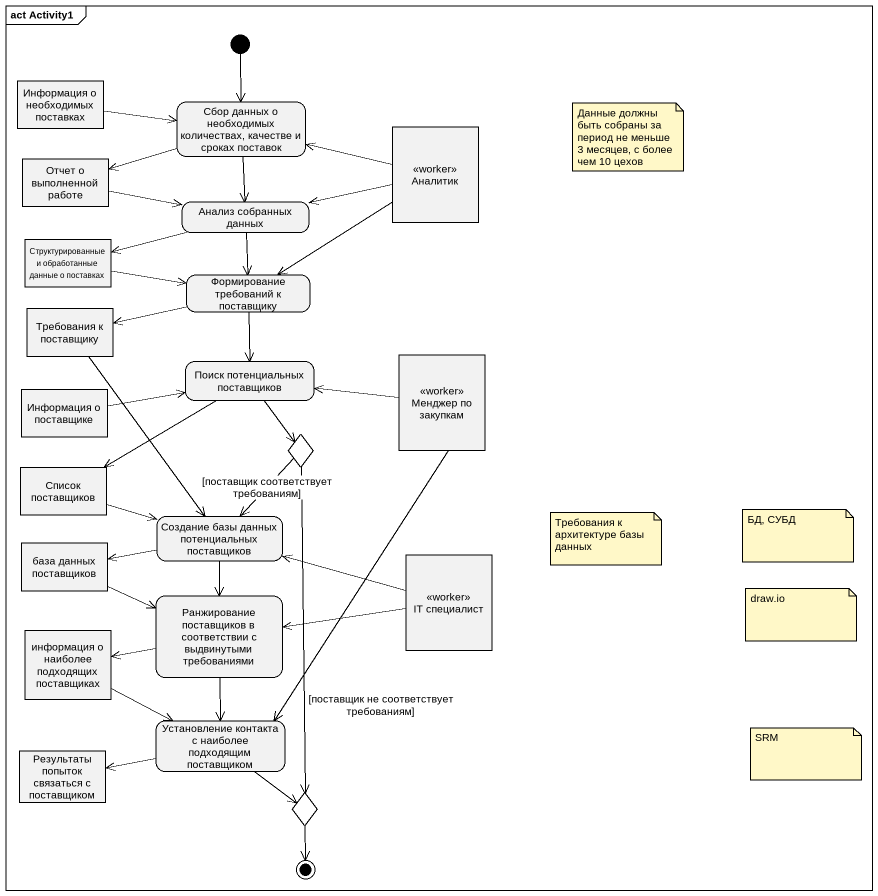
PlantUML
@startuml
mainframe act Activity1
hide empty description
state "Информация о необходимых поставках" as Информация_о_необходимых <<object>>
state "Сбор данных о необходимых количествах, качестве и сроках поставок" as Сбор_данных_о_необходимых
state "Отчет о выполненной работе" as Отчет_о_выполненной_работе <<object>>
state Аналитик <<worker>>
state "Анализ собранных данных" as Анализ_собранных_данных
state "Структурированные и обработанные данные о поставках" as Структурированные_и <<object>>
state "Формирование требований к поставщику" as Формирование_требований_к
state "Требования к поставщику" as Требования_к_поставщику <<object>>
state "Поиск потенциальных поставщиков" as Поиск_потенциальных
state "Менджер по закупкам" as Менджер_по_закупкам <<worker>>
state "Информация о поставщике" as Информация_о_поставщике <<object>>
state "Список поставщиков" as Список_поставщиков <<object>>
state choice1 <<choice>>
state "база данных поставщиков" as база_данных_поставщиков <<object>>
state "Создание базы данных потенциальных поставщиков" as Создание_базы_данных
state "IT специалист" as IT_специалист <<worker>>
state "Ранжирование поставщиков в соответствии с выдвинутыми требованиями" as Ранжирование_поставщиков_в
state "информация о наиболее подходящих поставщиках" as информация_о_наиболее <<object>>
state "Установление контакта с наиболее подходящим поставщиком" as Установление_контакта_с
state "Результаты попыток связаться с поставщиком" as Результаты_попыток <<object>>
state choice2 <<choice>>
[*] --> Сбор_данных_о_необходимых
Информация_о_необходимых -right-> Сбор_данных_о_необходимых
Сбор_данных_о_необходимых -left-> Отчет_о_выполненной_работе
Сбор_данных_о_необходимых --> Анализ_собранных_данных
Отчет_о_выполненной_работе -right-> Анализ_собранных_данных
Аналитик -left-> Сбор_данных_о_необходимых
Аналитик -left-> Анализ_собранных_данных
Аналитик --> Формирование_требований_к
Анализ_собранных_данных -left-> Структурированные_и
Анализ_собранных_данных --> Формирование_требований_к
Структурированные_и -right-> Формирование_требований_к
Формирование_требований_к -left-> Требования_к_поставщику
Формирование_требований_к --> Поиск_потенциальных
Требования_к_поставщику --> Создание_базы_данных
Поиск_потенциальных -left-> Список_поставщиков
Поиск_потенциальных --> choice1
Менджер_по_закупкам -left-> Поиск_потенциальных
Менджер_по_закупкам --> Установление_контакта_с
Информация_о_поставщике -right-> Поиск_потенциальных
Список_поставщиков -right-> Создание_базы_данных
choice1 --> Создание_базы_данных : [поставщик соответствует требованиям]
choice1 --> choice2 : [поставщик не соответствует требованиям]
база_данных_поставщиков -right-> Ранжирование_поставщиков_в
Создание_базы_данных -left-> база_данных_поставщиков
Создание_базы_данных --> Ранжирование_поставщиков_в
IT_специалист -left-> Создание_базы_данных
IT_специалист -left-> Ранжирование_поставщиков_в
Ранжирование_поставщиков_в -left-> информация_о_наиболее
Ранжирование_поставщиков_в --> Установление_контакта_с
информация_о_наиболее -right-> Установление_контакта_с
Установление_контакта_с -left-> Результаты_попыток
Установление_контакта_с --> choice2
choice2 --> [*]
note as N1
  Данные должны быть собраны за период не меньше 3 месяцев, с более чем 10 цехов
end note
note as N2
  Требования к архитектуре базы данных
end note
note as N3
  БД, СУБД
end note
note as N4
  draw.io
end note
note as N5
  SRM
end note
@enduml
